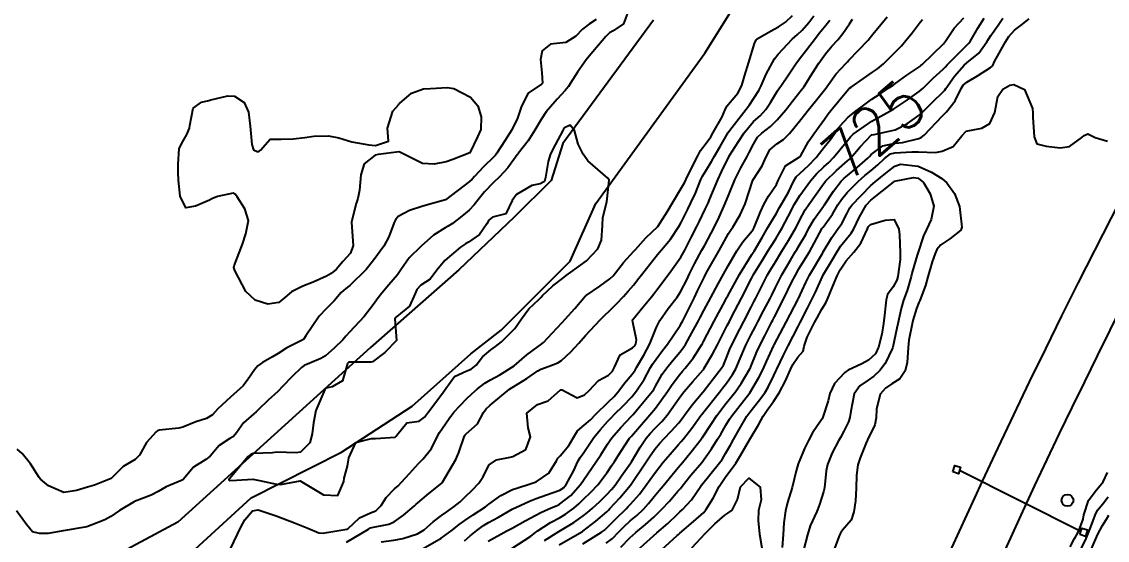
# Model space of a CAD drawing. Header units: metres. Extents: x 318500 to 325275, y 7408834 to 7428799.
# Drawn here: x 320161.3 to 320253.2, y 7414180 to 7414224 of the extents above; entities that cross this region are included whole.
import ezdxf
from ezdxf.enums import TextEntityAlignment as Align

# ---------------------------------------------------------------- set-up
doc = ezdxf.new("R2010")
doc.units = ezdxf.units.M
doc.header["$MEASUREMENT"] = 0
for name, color, linetype in [('Cotas', 45, 'Continuous'), ('Curvas de Nivel 1m', 11, 'Continuous'), ('Curvas de Nivel 5m', 15, 'Continuous'), ('Hidrografia', 140, 'Continuous'), ('Linha Férrea', 20, 'Continuous'), ('Postes', 20, 'Continuous'), ('Pórticos', 45, 'Continuous')]:
    doc.layers.add(name, color=color, linetype=linetype)
doc.styles.add('Style-STANDARD', font='STANDARD.shx')

msp = doc.modelspace()

# ---------------------------------------------------------------- linework, layer by layer
at = {"layer": 'Curvas de Nivel 1m', "flags": 128}
for points, elevation in [([(320212.618, 7414224.668), (320212.278, 7414223.789), (320211.387, 7414223.172), (320211.07, 7414222.999), (320210.756, 7414222.689), (320209.363, 7414221.038), (320209.098, 7414220.714), (320208.382, 7414219.687), (320207.786, 7414218.733), (320207.601, 7414218.461), (320207.321, 7414218.138), (320206.655, 7414217.401), (320206.08, 7414216.752), (320205.727, 7414216.324), (320205.289, 7414215.669), (320204.769, 7414214.768), (320204.183, 7414213.86), (320203.337, 7414212.789), (320203.299, 7414212.74), (320203.248, 7414212.665), (320202.467, 7414211.566), (320201.76, 7414210.812), (320201.215, 7414210.299), (320200.493, 7414209.542), (320199.917, 7414208.833), (320199.61, 7414208.42), (320199.187, 7414207.966), (320198.57, 7414207.458), (320197.772, 7414206.861), (320197.418, 7414206.614), (320197.164, 7414206.476), (320196.165, 7414205.874), (320195.141, 7414204.937), (320195.122, 7414204.919), (320195.102, 7414204.9), (320194.108, 7414203.932), (320193.398, 7414202.917), (320193.292, 7414202.744), (320193.114, 7414202.505), (320192.381, 7414201.65), (320191.792, 7414200.939), (320191.489, 7414200.539), (320191.075, 7414199.943), (320190.295, 7414198.961), (320189.047, 7414197.642), (320188.741, 7414197.285), (320188.485, 7414196.986), (320187.753, 7414196.269), (320187.02, 7414195.64), (320186.623, 7414195.399), (320185.709, 7414195.02), (320185.227, 7414194.806), (320185.004, 7414194.654), (320184.179, 7414193.856), (320183.419, 7414193.053), (320182.976, 7414192.611), (320182.168, 7414191.868), (320181.355, 7414191.076), (320181.157, 7414190.878), (320180.955, 7414190.714), (320180.078, 7414189.958), (320179.485, 7414189.102), (320179.23, 7414188.801), (320178.923, 7414188.611), (320178.018, 7414188.019), (320177.247, 7414187.135), (320176.897, 7414186.847), (320175.843, 7414186.198), (320174.962, 7414185.159), (320174.927, 7414185.111), (320174.879, 7414185.09), (320173.532, 7414184.518), (320172.864, 7414184.129), (320172.246, 7414183.813), (320170.851, 7414183.276), (320170.813, 7414183.258), (320170.749, 7414183.221), (320169.561, 7414182.511), (320168.832, 7414182.008), (320168.337, 7414181.738), (320167.187, 7414181.264), (320166.819, 7414181.137), (320166.651, 7414181.105), (320164.815, 7414180.789), (320163.54, 7414180.585), (320162.812, 7414180.557), (320162.208, 7414180.724), (320161.702, 7414181.337), (320160.837, 7414182.481)], 718), ([(320209.952, 7414224.151), (320209.396, 7414223.776), (320208.795, 7414223.313), (320208.24, 7414222.727), (320207.374, 7414222.182), (320206.085, 7414222.041), (320205.367, 7414221.491), (320205.245, 7414220.762), (320205.343, 7414219.613), (320205.4, 7414218.759), (320205.38, 7414218.708), (320205.329, 7414218.672), (320204.195, 7414217.899), (320203.634, 7414216.785), (320203.29, 7414215.771), (320202.802, 7414214.797), (320202.203, 7414213.868), (320201.546, 7414212.816), (320201.423, 7414212.642), (320201.245, 7414212.46), (320200.395, 7414211.666), (320199.636, 7414210.836), (320199.443, 7414210.613), (320199.216, 7414210.398), (320197.2, 7414208.87), (320195.659, 7414208.427), (320195.191, 7414208.283), (320194.138, 7414207.959), (320193.178, 7414207.433), (320192.949, 7414207.148), (320192.852, 7414206.925), (320192.376, 7414205.708), (320191.958, 7414204.938), (320191.128, 7414203.767), (320190.47, 7414202.96), (320189.099, 7414201.601), (320188.747, 7414201.331), (320188.345, 7414200.987), (320187.767, 7414200.305), (320187.069, 7414199.612), (320186.501, 7414199.008), (320185.351, 7414197.334), (320185.149, 7414197.028), (320185.086, 7414196.983), (320185.039, 7414196.963), (320183.76, 7414196.318), (320183.021, 7414195.825), (320182.545, 7414195.537), (320181.676, 7414195.073), (320181.302, 7414194.78), (320181.001, 7414194.458), (320180.449, 7414193.627), (320180.048, 7414193.094), (320178.97, 7414192.117), (320177.899, 7414191.126), (320177.448, 7414190.637), (320176.948, 7414190.32), (320176.044, 7414190.049), (320174.937, 7414189.595), (320174.605, 7414189.495), (320172.932, 7414189.335), (320172.823, 7414189.301), (320172.678, 7414189.194), (320171.848, 7414188.274), (320171.259, 7414187.215), (320170.896, 7414186.839), (320169.881, 7414186.239), (320168.88, 7414185.24), (320167.471, 7414184.661), (320166.868, 7414184.495), (320165.934, 7414184.214), (320164.861, 7414184.043), (320163.573, 7414184.609), (320162.878, 7414185.169), (320162.768, 7414185.322), (320162.044, 7414186.486), (320161.329, 7414187.344), (320160.906, 7414187.725)], 719), ([(320178.967, 7414179.273), (320179.844, 7414181.095), (320180.198, 7414181.721), (320180.841, 7414182.5), (320181.333, 7414182.585), (320182.835, 7414182.075), (320184.399, 7414181.464), (320184.824, 7414181.3), (320185.521, 7414181.019), (320186.45, 7414180.639), (320186.816, 7414180.594), (320187.151, 7414180.663), (320188.819, 7414180.925), (320188.927, 7414180.978), (320189.911, 7414181.886), (320190.84, 7414182.309), (320191.299, 7414182.487), (320191.748, 7414182.937), (320192.163, 7414183.628), (320192.871, 7414184.345), (320193.178, 7414184.614), (320193.465, 7414184.914), (320194.138, 7414185.657), (320194.896, 7414186.497), (320195.285, 7414186.894), (320196.007, 7414187.79), (320196.545, 7414188.876), (320196.684, 7414189.124), (320196.939, 7414189.5), (320197.493, 7414190.321), (320197.905, 7414190.856), (320198.971, 7414191.984), (320199.414, 7414192.398), (320199.894, 7414192.831), (320200.507, 7414193.305), (320200.992, 7414193.587), (320201.779, 7414194.028), (320203.01, 7414194.773), (320204.07, 7414195.728), (320205.035, 7414196.425), (320205.24, 7414196.555), (320205.477, 7414196.756), (320206.232, 7414197.564), (320207.057, 7414198.448), (320207.324, 7414198.736), (320208.142, 7414199.656), (320209.057, 7414200.71), (320209.074, 7414200.726), (320209.09, 7414200.741), (320210.248, 7414201.547), (320211.112, 7414202.159), (320211.382, 7414202.411), (320211.598, 7414202.675), (320212.263, 7414203.534), (320213.138, 7414204.507), (320213.278, 7414204.658), (320214.171, 7414205.629), (320215.17, 7414206.609), (320215.955, 7414207.852), (320216.411, 7414208.612), (320217.213, 7414209.922), (320217.452, 7414210.363), (320217.564, 7414210.597), (320218.114, 7414211.714), (320218.549, 7414212.587), (320218.794, 7414213.048), (320219.266, 7414213.652), (320219.65, 7414214.199), (320219.871, 7414214.571), (320220.615, 7414215.882), (320220.913, 7414216.556), (320221.034, 7414216.824), (320221.309, 7414217.149), (320221.959, 7414217.902), (320222.288, 7414218.536), (320222.528, 7414219.346), (320222.883, 7414220.527), (320223.376, 7414222.098), (320223.492, 7414222.406), (320223.593, 7414222.518), (320224.732, 7414223.165), (320225.395, 7414223.526), (320225.976, 7414223.917), (320226.571, 7414224.483)], 718), ([(320188.809, 7414179.847), (320190.655, 7414180.952), (320190.753, 7414181.019), (320190.821, 7414181.047), (320192.39, 7414181.363), (320192.829, 7414181.55), (320193.633, 7414182.117), (320194.563, 7414182.903), (320194.708, 7414183.045), (320194.854, 7414183.183), (320195.784, 7414183.968), (320196.879, 7414184.836), (320196.895, 7414184.854), (320196.912, 7414184.87), (320196.948, 7414184.936), (320198.075, 7414186.852), (320198.329, 7414187.428), (320198.807, 7414188.842), (320198.847, 7414188.925), (320198.933, 7414189.014), (320199.899, 7414189.877), (320200.395, 7414190.826), (320200.638, 7414191.148), (320200.966, 7414191.437), (320202.614, 7414192.795), (320202.832, 7414192.943), (320202.984, 7414193.028), (320204.07, 7414193.698), (320205.004, 7414194.372), (320205.255, 7414194.508), (320205.979, 7414194.75), (320206.709, 7414195.048), (320207.018, 7414195.243), (320207.796, 7414195.961), (320208.481, 7414196.718), (320209.046, 7414197.359), (320210.285, 7414198.692), (320210.673, 7414199.079), (320211.071, 7414199.442), (320211.696, 7414200.059), (320212.266, 7414200.668), (320212.656, 7414201.105), (320213.105, 7414201.631), (320213.563, 7414202.203), (320213.914, 7414202.648), (320215.136, 7414204.218), (320215.481, 7414204.625), (320216.235, 7414205.532), (320216.961, 7414206.603), (320217.04, 7414206.734), (320217.176, 7414206.993), (320217.71, 7414208.077), (320217.97, 7414208.592), (320218.371, 7414209.426), (320218.828, 7414210.584), (320218.954, 7414210.853), (320219.231, 7414211.301), (320219.719, 7414212.097), (320219.982, 7414212.569), (320220.441, 7414213.384), (320221.137, 7414214.552), (320221.282, 7414214.768), (320222.652, 7414216.53), (320222.93, 7414216.901), (320223.314, 7414217.474), (320223.722, 7414218.118), (320223.927, 7414218.514), (320224.354, 7414219.501), (320224.874, 7414220.505), (320225.059, 7414220.808), (320225.367, 7414221.21), (320226.548, 7414222.482), (320226.993, 7414222.869), (320227.391, 7414223.232), (320227.966, 7414223.897), (320228.386, 7414224.455)], 719), ([(320195.088, 7414179.181), (320196.813, 7414180.176), (320197.752, 7414180.856), (320198.346, 7414181.328), (320198.833, 7414181.675), (320199.529, 7414182.144), (320200.565, 7414182.823), (320200.727, 7414182.946), (320200.854, 7414183.061), (320201.865, 7414183.805), (320202.873, 7414184.298), (320203.234, 7414184.425), (320204.353, 7414184.768), (320204.882, 7414184.961), (320205.947, 7414185.692), (320206.582, 7414186.743), (320206.696, 7414186.949), (320206.906, 7414187.166), (320207.63, 7414188.018), (320208.033, 7414188.723), (320208.371, 7414189.286), (320208.946, 7414189.744), (320209.458, 7414190.196), (320209.932, 7414190.695), (320210.97, 7414191.705), (320211.465, 7414192.186), (320211.882, 7414192.671), (320212.35, 7414193.306), (320213.001, 7414194.089), (320213.241, 7414194.422), (320213.377, 7414194.654), (320213.984, 7414195.687), (320214.493, 7414196.638), (320215.054, 7414198.049), (320215.338, 7414198.626), (320216.059, 7414199.632), (320216.81, 7414200.604), (320217.097, 7414201.051), (320217.626, 7414202.081), (320217.87, 7414202.593), (320218.288, 7414203.428), (320218.915, 7414204.582), (320218.996, 7414204.727), (320219.147, 7414205.02), (320219.692, 7414206.043), (320219.965, 7414206.568), (320220.365, 7414207.379), (320220.891, 7414208.555), (320221.208, 7414209.355), (320221.698, 7414210.543), (320222.211, 7414211.559), (320222.743, 7414212.528), (320222.921, 7414212.859), (320223.266, 7414213.575), (320223.623, 7414214.168), (320223.993, 7414214.513), (320224.724, 7414215.067), (320225.291, 7414215.628), (320226.011, 7414216.489), (320226.578, 7414217.214), (320227.325, 7414218.155), (320227.468, 7414218.327), (320227.569, 7414218.466), (320228.251, 7414219.552), (320228.817, 7414220.448), (320229.368, 7414221.224), (320229.921, 7414221.888), (320230.419, 7414222.43), (320230.854, 7414222.959), (320231.4, 7414223.778), (320231.66, 7414224.163)], 721), ([(320198.811, 7414179.962), (320199.291, 7414180.36), (320199.857, 7414180.83), (320200.407, 7414181.244), (320200.83, 7414181.499), (320201.69, 7414181.954), (320202.848, 7414182.629), (320202.951, 7414182.686), (320203.157, 7414182.785), (320204.313, 7414183.314), (320204.862, 7414183.534), (320205.756, 7414183.861), (320206.873, 7414184.241), (320207.178, 7414184.433), (320207.424, 7414184.732), (320208.03, 7414185.861), (320208.429, 7414186.717), (320208.604, 7414187.015), (320208.911, 7414187.447), (320209.415, 7414188.211), (320209.758, 7414188.698), (320210.284, 7414189.345), (320210.951, 7414190.085), (320211.238, 7414190.395), (320211.506, 7414190.675), (320212.239, 7414191.396), (320212.975, 7414192.161), (320213.377, 7414192.654), (320214.016, 7414193.624), (320214.564, 7414194.637), (320214.728, 7414194.92), (320215.021, 7414195.348), (320215.584, 7414196.07), (320215.997, 7414196.616), (320217.056, 7414198.201), (320217.207, 7414198.45), (320217.284, 7414198.598), (320217.873, 7414199.797), (320218.276, 7414200.588), (320218.545, 7414201.138), (320219.116, 7414202.331), (320219.244, 7414202.578), (320219.391, 7414202.845), (320220.37, 7414204.562), (320220.646, 7414205.059), (320221.162, 7414205.995), (320221.378, 7414206.335), (320221.523, 7414206.545), (320222.146, 7414207.576), (320222.575, 7414208.529), (320223.22, 7414210.52), (320224.014, 7414211.736), (320224.343, 7414212.509), (320224.674, 7414213.091), (320225.266, 7414213.597), (320225.807, 7414213.957), (320226.338, 7414214.484), (320227.292, 7414215.654), (320227.921, 7414216.461), (320228.531, 7414217.232), (320229.327, 7414218.215), (320229.427, 7414218.341), (320229.499, 7414218.438), (320230.266, 7414219.511), (320231.104, 7414220.423), (320231.228, 7414220.554), (320231.363, 7414220.702), (320232.979, 7414222.396), (320233.163, 7414222.614), (320233.388, 7414222.902), (320234.065, 7414223.715), (320234.599, 7414224.372)], 722), ([(320200.811, 7414179.907), (320202.388, 7414180.796), (320202.67, 7414180.944), (320202.824, 7414181.028), (320203.949, 7414181.658), (320204.841, 7414182.13), (320205.257, 7414182.342), (320206.136, 7414182.747), (320206.642, 7414182.954), (320206.855, 7414183.064), (320207.799, 7414183.793), (320208.612, 7414184.714), (320208.884, 7414185.095), (320209.991, 7414186.694), (320210.357, 7414187.239), (320210.922, 7414188.148), (320211.124, 7414188.481), (320211.268, 7414188.677), (320212.051, 7414189.561), (320212.958, 7414190.53), (320213.022, 7414190.596), (320213.072, 7414190.658), (320213.607, 7414191.291), (320214.729, 7414192.634), (320214.832, 7414192.782), (320214.987, 7414193.07), (320215.555, 7414194.068), (320215.943, 7414194.616), (320216.419, 7414195.209), (320217.03, 7414195.943), (320217.321, 7414196.312), (320217.513, 7414196.595), (320218.068, 7414197.571), (320218.607, 7414198.585), (320218.76, 7414198.887), (320219.074, 7414199.488), (320219.651, 7414200.572), (320220.289, 7414201.743), (320220.73, 7414202.556), (320221.127, 7414203.265), (320221.863, 7414204.539), (320222.379, 7414205.305), (320223.166, 7414206.233), (320223.287, 7414206.4), (320223.346, 7414206.518), (320223.868, 7414207.835), (320224.182, 7414208.51), (320224.537, 7414209.176), (320225.217, 7414210.154), (320225.376, 7414210.498), (320225.978, 7414211.75), (320227.138, 7414212.472), (320227.216, 7414212.505), (320227.251, 7414212.551), (320227.929, 7414213.801), (320228.39, 7414214.453), (320229.292, 7414215.689), (320229.597, 7414216.137), (320229.82, 7414216.435), (320230.496, 7414217.244), (320231.327, 7414218.237), (320231.423, 7414218.324), (320231.555, 7414218.417), (320232.599, 7414219.144), (320233.349, 7414219.672), (320233.768, 7414219.97), (320234.282, 7414220.376), (320235.371, 7414221.452), (320235.807, 7414221.924), (320236.191, 7414222.352), (320236.723, 7414223.014), (320237.404, 7414223.923), (320237.59, 7414224.154)], 723), ([(320202.805, 7414179.313), (320204.405, 7414180.355), (320204.819, 7414180.66), (320204.877, 7414180.702), (320204.962, 7414180.759), (320206.072, 7414181.507), (320206.838, 7414181.91), (320207.366, 7414182.209), (320208.07, 7414182.722), (320208.494, 7414183.077), (320208.861, 7414183.442), (320209.498, 7414184.073), (320210.099, 7414184.692), (320210.891, 7414185.732), (320211.264, 7414186.309), (320211.499, 7414186.674), (320212.046, 7414187.535), (320212.787, 7414188.661), (320212.85, 7414188.742), (320212.933, 7414188.834), (320213.78, 7414189.815), (320214.509, 7414190.637), (320214.966, 7414191.189), (320215.986, 7414192.615), (320216.39, 7414193.208), (320217.001, 7414194.03), (320217.262, 7414194.341), (320217.485, 7414194.595), (320218.163, 7414195.448), (320218.899, 7414196.581), (320218.951, 7414196.671), (320219.043, 7414196.846), (320219.943, 7414198.567), (320220.898, 7414200.364), (320220.997, 7414200.551), (320221.093, 7414200.726), (320222.096, 7414202.535), (320223.137, 7414204.209), (320223.256, 7414204.401), (320223.33, 7414204.518), (320224.019, 7414205.65), (320224.505, 7414206.507), (320224.74, 7414206.941), (320225.188, 7414207.678), (320225.492, 7414208.199), (320225.654, 7414208.493), (320226.233, 7414209.507), (320226.707, 7414210.478), (320226.9, 7414210.799), (320227.229, 7414211.103), (320227.942, 7414211.757), (320228.583, 7414212.45), (320228.878, 7414212.824), (320229.263, 7414213.312), (320229.768, 7414213.939), (320230.117, 7414214.432), (320230.6, 7414215.114), (320231.294, 7414215.866), (320231.97, 7414216.41), (320232.733, 7414216.975), (320233.315, 7414217.382), (320233.915, 7414217.787), (320234.803, 7414218.368), (320235.117, 7414218.58), (320235.336, 7414218.74), (320236.275, 7414219.422), (320237.357, 7414220.162), (320237.455, 7414220.242), (320237.561, 7414220.337), (320239.378, 7414222.087), (320239.554, 7414222.307), (320240.288, 7414223.405), (320241.097, 7414224.285)], 724), ([(320206.809, 7414179.613), (320208.741, 7414180.711), (320208.791, 7414180.74), (320208.821, 7414180.762), (320209.915, 7414181.613), (320210.846, 7414182.41), (320210.985, 7414182.542), (320211.119, 7414182.677), (320211.951, 7414183.581), (320212.865, 7414184.66), (320214.181, 7414186.641), (320214.465, 7414187.078), (320214.916, 7414187.714), (320215.331, 7414188.217), (320215.707, 7414188.618), (320216.312, 7414189.237), (320216.95, 7414189.956), (320217.24, 7414190.313), (320217.441, 7414190.595), (320218.078, 7414191.48), (320218.98, 7414192.545), (320219.009, 7414192.58), (320219.87, 7414193.694), (320220.55, 7414194.557), (320220.726, 7414194.843), (320221.025, 7414195.534), (320221.31, 7414196.271), (320221.432, 7414196.544), (320221.818, 7414197.309), (320222.448, 7414198.529), (320223.078, 7414199.75), (320223.343, 7414200.26), (320223.474, 7414200.516), (320224.018, 7414201.599), (320224.476, 7414202.506), (320224.706, 7414202.922), (320225.131, 7414203.604), (320225.677, 7414204.492), (320226.233, 7414205.405), (320226.857, 7414206.475), (320226.968, 7414206.678), (320227.18, 7414207.105), (320227.658, 7414207.998), (320227.958, 7414208.459), (320229.218, 7414210.222), (320229.309, 7414210.349), (320229.382, 7414210.438), (320230.319, 7414211.344), (320231.246, 7414212.159), (320231.388, 7414212.278), (320231.528, 7414212.416), (320232.324, 7414213.344), (320233.28, 7414214.358), (320233.301, 7414214.369), (320233.504, 7414214.387), (320235.284, 7414214.788), (320236.321, 7414215.318), (320237.297, 7414216.03), (320237.644, 7414216.335), (320238.48, 7414217.155), (320239.325, 7414217.975), (320239.476, 7414218.159), (320239.572, 7414218.306), (320240.312, 7414219.329), (320241.135, 7414220.283), (320241.362, 7414220.475), (320242.356, 7414221.284), (320243.054, 7414222.263), (320243.174, 7414222.471), (320243.388, 7414222.788), (320243.994, 7414223.658), (320244.411, 7414224.245)], 726), ([(320208.81, 7414179.697), (320210.413, 7414180.686), (320210.649, 7414180.856), (320210.825, 7414181.014), (320211.659, 7414181.85), (320212.486, 7414182.664), (320212.665, 7414182.85), (320212.856, 7414183.062), (320213.61, 7414183.908), (320214.17, 7414184.641), (320214.89, 7414185.669), (320215.629, 7414186.619), (320216.215, 7414187.306), (320216.923, 7414188.103), (320217.152, 7414188.372), (320217.338, 7414188.596), (320218.046, 7414189.487), (320218.831, 7414190.581), (320218.888, 7414190.653), (320218.962, 7414190.752), (320220.398, 7414192.559), (320220.658, 7414192.882), (320220.991, 7414193.311), (320221.508, 7414194.037), (320221.783, 7414194.538), (320222.147, 7414195.409), (320222.629, 7414196.526), (320223.049, 7414197.377), (320223.446, 7414198.127), (320223.647, 7414198.514), (320224.133, 7414199.451), (320224.679, 7414200.504), (320224.817, 7414200.78), (320225.103, 7414201.38), (320225.668, 7414202.492), (320226.405, 7414203.754), (320226.847, 7414204.474), (320226.96, 7414204.656), (320227.148, 7414204.98), (320227.698, 7414205.926), (320227.979, 7414206.458), (320228.417, 7414207.216), (320229.198, 7414208.319), (320229.25, 7414208.388), (320229.28, 7414208.439), (320230.043, 7414209.6), (320230.708, 7414210.425), (320230.961, 7414210.685), (320231.227, 7414210.914), (320232.049, 7414211.597), (320232.965, 7414212.394), (320233.109, 7414212.536), (320233.255, 7414212.702), (320234.222, 7414213.42), (320235.269, 7414213.646), (320235.901, 7414213.723), (320237.276, 7414214.062), (320237.484, 7414214.129), (320237.73, 7414214.333), (320239.297, 7414215.978), (320239.622, 7414216.305), (320240.352, 7414217.257), (320240.864, 7414218.287), (320241.039, 7414218.58), (320241.338, 7414218.844), (320242.247, 7414219.37), (320243.357, 7414220.088), (320243.457, 7414220.161), (320243.538, 7414220.257), (320243.687, 7414220.579), (320244.62, 7414222.241), (320244.916, 7414222.708), (320245.395, 7414223.242), (320245.96, 7414223.663), (320246.641, 7414224.212)], 727), ([(320210.811, 7414179.74), (320211.344, 7414180.145), (320211.855, 7414180.67), (320212.324, 7414181.169), (320212.835, 7414181.633), (320213.389, 7414182.105), (320213.962, 7414182.643), (320214.382, 7414183.112), (320214.866, 7414183.71), (320215.285, 7414184.213), (320215.63, 7414184.619), (320216.896, 7414186.162), (320217.094, 7414186.402), (320217.262, 7414186.596), (320218.01, 7414187.493), (320218.857, 7414188.581), (320218.888, 7414188.624), (320218.932, 7414188.683), (320219.684, 7414189.834), (320220.172, 7414190.562), (320220.971, 7414191.606), (320221.714, 7414192.539), (320222.235, 7414193.288), (320222.964, 7414194.521), (320222.976, 7414194.555), (320223.012, 7414194.635), (320223.564, 7414195.983), (320223.807, 7414196.512), (320224.229, 7414197.327), (320224.844, 7414198.502), (320224.918, 7414198.646), (320225.066, 7414198.93), (320225.858, 7414200.488), (320226.534, 7414201.901), (320226.823, 7414202.474), (320227.125, 7414203), (320228.015, 7414204.457), (320228.426, 7414205.175), (320229.104, 7414206.441), (320229.126, 7414206.485), (320229.172, 7414206.545), (320229.972, 7414207.649), (320230.431, 7414208.428), (320230.733, 7414208.896), (320231.211, 7414209.473), (320232.143, 7414210.406), (320232.712, 7414210.913), (320233.234, 7414211.343), (320233.799, 7414211.824), (320234.374, 7414212.373), (320234.869, 7414212.753), (320235.257, 7414212.844), (320236.679, 7414212.925), (320237.259, 7414212.922), (320238.697, 7414212.88), (320239.26, 7414212.98), (320240.178, 7414213.385), (320240.919, 7414214.285), (320241.284, 7414214.672), (320242.614, 7414214.939), (320243.291, 7414215.316), (320243.734, 7414216.253), (320243.966, 7414217.605), (320244.395, 7414218.244), (320245.001, 7414218.569), (320245.336, 7414218.64), (320246.245, 7414218.216), (320246.914, 7414216.597), (320246.941, 7414216.205), (320246.943, 7414215.852), (320247.058, 7414214.203), (320247.271, 7414213.603), (320248.056, 7414213.404), (320249.266, 7414213.268), (320250.052, 7414213.385), (320251.1, 7414214.153), (320251.281, 7414214.296), (320251.59, 7414214.453), (320252.209, 7414214.136), (320253.276, 7414213.831)], 728), ([(320212.049, 7414179.426), (320212.815, 7414180.199), (320213.304, 7414180.653), (320214.139, 7414181.332), (320214.84, 7414181.957), (320215.188, 7414182.282), (320215.524, 7414182.62), (320216.149, 7414183.322), (320216.873, 7414184.146), (320217.083, 7414184.392), (320217.248, 7414184.596), (320217.976, 7414185.502), (320218.9, 7414186.58), (320219.729, 7414187.757), (320220.239, 7414188.56), (320220.499, 7414188.994), (320220.948, 7414189.748), (320221.243, 7414190.258), (320221.434, 7414190.543), (320222.98, 7414192.492), (320223.731, 7414193.781), (320224.099, 7414194.509), (320224.381, 7414195.145), (320225.007, 7414196.5), (320225.016, 7414196.525), (320225.041, 7414196.565), (320226.042, 7414198.485), (320227.068, 7414200.448), (320227.078, 7414200.47), (320227.09, 7414200.495), (320227.71, 7414201.862), (320228.015, 7414202.457), (320229.139, 7414204.36), (320229.17, 7414204.41), (320229.186, 7414204.44), (320229.914, 7414205.677), (320230.451, 7414206.427), (320230.749, 7414206.852), (320231.189, 7414207.67), (320231.442, 7414208.171), (320231.613, 7414208.414), (320233.217, 7414210.057), (320233.584, 7414210.385), (320234.478, 7414211.124), (320235.24, 7414211.716), (320235.717, 7414211.881), (320237.24, 7414211.698), (320238.351, 7414211.205), (320239.225, 7414210.662), (320239.641, 7414210.304), (320240.298, 7414209.38), (320240.731, 7414208.287), (320240.926, 7414206.532), (320240.835, 7414206.285), (320239.91, 7414205.547), (320239.151, 7414205.055), (320238.806, 7414204.654), (320238.662, 7414204.317), (320238.414, 7414203.602), (320238.043, 7414202.326), (320237.858, 7414201.58), (320237.365, 7414200.336), (320237.274, 7414200.15), (320237.08, 7414199.648), (320236.783, 7414198.624), (320236.722, 7414198.343), (320236.446, 7414196.946), (320236.383, 7414196.347), (320236.295, 7414195.073), (320236.12, 7414194.349), (320235.684, 7414193.669), (320234.994, 7414193.262), (320234.454, 7414192.902), (320234.011, 7414192.375), (320233.687, 7414191.099), (320233.658, 7414190.38), (320233.547, 7414189.785), (320232.932, 7414188.501), (320232.896, 7414188.425), (320232.885, 7414188.391), (320232.311, 7414186.997), (320232.111, 7414186.402), (320231.998, 7414185.511), (320231.987, 7414184.403), (320231.929, 7414183.339), (320231.791, 7414182.406), (320231.54, 7414181.709), (320230.827, 7414180.856), (320230.646, 7414180.599), (320230.568, 7414180.423), (320230.086, 7414179.149)], 729), ([(320214.867, 7414178.629), (320216.818, 7414180.398), (320216.92, 7414180.498), (320217.031, 7414180.598), (320217.998, 7414181.423), (320218.844, 7414182.161), (320219.059, 7414182.365), (320219.234, 7414182.574), (320219.853, 7414183.578), (320220.384, 7414184.557), (320220.888, 7414185.31), (320221.782, 7414186.537), (320222.213, 7414187.227), (320222.93, 7414188.52), (320223.692, 7414189.769), (320224.104, 7414190.509), (320224.442, 7414191.029), (320224.973, 7414191.76), (320225.443, 7414192.493), (320225.98, 7414193.5), (320226.41, 7414194.479), (320226.598, 7414194.895), (320227.026, 7414195.513), (320227.475, 7414196.022), (320227.58, 7414196.462), (320227.815, 7414197.226), (320228.447, 7414198.449), (320228.657, 7414198.856), (320229.077, 7414199.596), (320229.393, 7414200.129), (320229.539, 7414200.436), (320229.993, 7414201.545), (320230.373, 7414202.427), (320230.627, 7414202.923), (320231.133, 7414203.69), (320231.765, 7414204.411), (320232.377, 7414205.176), (320232.937, 7414206.393), (320233.005, 7414206.56), (320233.175, 7414206.751), (320234.423, 7414207.129), (320235.183, 7414207.202), (320235.587, 7414206.356), (320235.638, 7414205.88), (320235.715, 7414204.354), (320235.688, 7414203.801), (320235.508, 7414202.356), (320235.428, 7414202.044), (320235.107, 7414201.469), (320234.641, 7414200.822), (320234.524, 7414200.368), (320234.363, 7414199.079), (320234.283, 7414198.372), (320234.141, 7414197.464), (320233.876, 7414196.377), (320233.603, 7414195.809), (320233.023, 7414195.261), (320232.461, 7414194.956), (320231.284, 7414194.416), (320231.115, 7414194.312), (320231.007, 7414194.227), (320230.129, 7414193.293), (320229.755, 7414192.432), (320229.603, 7414191.805), (320229.163, 7414190.438), (320229.094, 7414190.302), (320228.955, 7414190.089), (320228.287, 7414189.102), (320227.924, 7414188.455), (320227.604, 7414187.776), (320227.058, 7414186.468), (320226.894, 7414185.877), (320226.554, 7414184.475), (320226.153, 7414183.188), (320225.983, 7414182.483), (320225.851, 7414181.469), (320225.793, 7414180.485), (320225.707, 7414179.385)], 731), ([(320250.096, 7414179.444), (320250.479, 7414180.155), (320250.602, 7414180.375), (320250.83, 7414180.787), (320251.19, 7414181.799), (320251.272, 7414182.144), (320251.65, 7414183.357), (320252.223, 7414184.13), (320252.888, 7414184.945), (320253.276, 7414185.736)], 729), ([(320218.048, 7414179.347), (320218.816, 7414180.179), (320219.195, 7414180.574), (320220.013, 7414181.381), (320220.843, 7414182.111), (320221.11, 7414182.282), (320221.471, 7414182.541), (320221.932, 7414183.466), (320222.19, 7414184.53), (320222.888, 7414185.273), (320223.839, 7414184.51), (320223.939, 7414183.434), (320223.713, 7414182.511), (320223.677, 7414181.672), (320223.79, 7414180.51), (320223.974, 7414179.342)], 732), ([(320251.881, 7414179.204), (320252.278, 7414180.128), (320252.442, 7414180.509), (320252.837, 7414181.263), (320253.167, 7414181.795), (320253.379, 7414182.115)], 731)]:
    msp.add_lwpolyline(points, dxfattribs=dict(at, elevation=elevation))
at = {"layer": 'Curvas de Nivel 1m', "elevation": 717, "flags": 128}
msp.add_lwpolyline([(320208.102, 7414214.728), (320207.746, 7414215.194), (320207.282, 7414214.947), (320207.18, 7414214.842), (320207.124, 7414214.742), (320206.491, 7414213.518), (320206.075, 7414212.752), (320205.899, 7414212.095), (320205.656, 7414210.756), (320205.561, 7414210.412), (320205.214, 7414210.202), (320204.515, 7414210.073), (320203.205, 7414209.317), (320202.827, 7414208.796), (320202.312, 7414207.674), (320201.178, 7414207.38), (320200.866, 7414207.131), (320200.686, 7414206.825), (320200.071, 7414205.916), (320199.146, 7414205.26), (320198.875, 7414205.113), (320198.468, 7414204.85), (320197.128, 7414203.714), (320196.446, 7414202.88), (320195.879, 7414202.117), (320195.101, 7414201.614), (320194.754, 7414201.244), (320194.615, 7414200.905), (320194.148, 7414199.835), (320193.061, 7414198.976), (320193.03, 7414198.951), (320193.008, 7414198.921), (320192.901, 7414198.765), (320193.04, 7414196.92), (320192.053, 7414195.906), (320191.013, 7414195.126), (320190.862, 7414195.102), (320189.012, 7414195.082), (320188.94, 7414195.052), (320188.9, 7414194.981), (320188.452, 7414193.522), (320187.601, 7414192.994), (320187.091, 7414192.887), (320186.978, 7414192.764), (320186.218, 7414191.011), (320185.999, 7414189.96), (320185.886, 7414189.016), (320185.685, 7414188.252), (320184.906, 7414187.452), (320184.531, 7414187.41), (320182.906, 7414187.463), (320182.546, 7414187.423), (320180.904, 7414187.363), (320180.706, 7414187.28), (320180.478, 7414187.086), (320178.881, 7414185.212), (320178.827, 7414185.111), (320178.879, 7414185.071), (320178.919, 7414185.07), (320179.493, 7414185.101), (320180.881, 7414185.165), (320181.441, 7414185.074), (320182.876, 7414184.765), (320183.208, 7414184.722), (320184.88, 7414185.03), (320186.863, 7414183.86), (320188.071, 7414183.779), (320188.581, 7414184.983), (320188.6, 7414185.266), (320188.893, 7414186.285), (320189.014, 7414186.978), (320189.606, 7414188.284), (320190.925, 7414188.629), (320191.246, 7414188.624), (320192.927, 7414188.732), (320193.018, 7414188.83), (320193.059, 7414188.919), (320193.906, 7414189.95), (320194.948, 7414190.102), (320195.423, 7414190.423), (320195.76, 7414190.888), (320196.976, 7414192.498), (320197.212, 7414192.867), (320197.965, 7414193.886), (320199.003, 7414194.347), (320199.349, 7414194.492), (320199.783, 7414194.832), (320200.313, 7414195.535), (320201.03, 7414196.153), (320201.426, 7414196.422), (320201.93, 7414196.807), (320203.052, 7414197.96), (320203.614, 7414198.782), (320204.239, 7414199.606), (320205.085, 7414200.397), (320205.258, 7414200.587), (320205.4, 7414200.757), (320206.279, 7414201.572), (320207.112, 7414202.179), (320207.422, 7414202.429), (320207.813, 7414202.73), (320209.13, 7414203.671), (320210.101, 7414204.696), (320210.412, 7414205.43), (320210.494, 7414206.69), (320210.519, 7414207.351), (320210.867, 7414208.685), (320211.062, 7414210.526), (320210.943, 7414210.684), (320209.242, 7414212.161), (320208.838, 7414212.716), (320208.414, 7414213.572)], close=True, dxfattribs=at)
at = {"layer": 'Curvas de Nivel 5m', "flags": 128}
for points, elevation in [([(320191.749, 7414179.876), (320192.811, 7414179.998), (320193.582, 7414180.143), (320194.816, 7414180.543), (320195.392, 7414180.891), (320196.145, 7414181.566), (320196.838, 7414182.099), (320197.296, 7414182.41), (320197.935, 7414182.854), (320198.444, 7414183.258), (320198.863, 7414183.678), (320199.451, 7414184.255), (320200.018, 7414184.829), (320200.357, 7414185.353), (320200.896, 7414186.405), (320201.513, 7414186.811), (320202.663, 7414187.035), (320202.905, 7414187.092), (320204, 7414187.688), (320204.388, 7414188.768), (320204.182, 7414189.531), (320204.072, 7414190.773), (320204.968, 7414191.513), (320205.892, 7414191.829), (320206.92, 7414192.741), (320206.963, 7414192.757), (320206.98, 7414192.761), (320207.068, 7414192.739), (320208.328, 7414192.075), (320208.976, 7414192.318), (320209.366, 7414192.704), (320210.141, 7414193.545), (320211, 7414194.001), (320211.344, 7414194.337), (320211.504, 7414194.675), (320211.984, 7414195.712), (320213.035, 7414196.297), (320213.216, 7414196.479), (320213.307, 7414196.656), (320213.374, 7414196.986), (320213.058, 7414198.492), (320213.021, 7414198.66), (320213.033, 7414198.687), (320213.061, 7414198.723), (320213.935, 7414199.789), (320214.632, 7414200.637), (320214.834, 7414200.893), (320215.099, 7414201.23), (320216.143, 7414202.615), (320217.134, 7414203.994), (320217.355, 7414204.38), (320217.466, 7414204.597), (320218.029, 7414205.719), (320218.477, 7414206.587), (320218.708, 7414207.054), (320219.192, 7414208.061), (320219.361, 7414208.414), (320219.431, 7414208.577), (320219.57, 7414208.941), (320220.245, 7414210.565), (320220.565, 7414211.224), (320221.217, 7414212.55), (320221.226, 7414212.575), (320221.251, 7414212.607), (320222.019, 7414213.789), (320222.49, 7414214.532), (320223.29, 7414215.483), (320223.829, 7414215.98), (320224.316, 7414216.51), (320224.715, 7414217.1), (320225.324, 7414218.097), (320225.485, 7414218.341), (320225.596, 7414218.496), (320226.289, 7414219.543), (320226.931, 7414220.476), (320227.366, 7414221.057), (320228.447, 7414222.454), (320228.854, 7414222.982), (320229.398, 7414223.658), (320229.754, 7414224.087)], 720), ([(320205.581, 7414179.984), (320206.798, 7414180.74), (320208.056, 7414181.497), (320208.84, 7414182.055), (320209.204, 7414182.345), (320209.609, 7414182.699), (320210.252, 7414183.297), (320210.868, 7414183.875), (320211.264, 7414184.287), (320211.559, 7414184.673), (320212.09, 7414185.466), (320212.899, 7414186.574), (320212.956, 7414186.659), (320213.675, 7414187.893), (320214.188, 7414188.641), (320214.523, 7414189.049), (320214.943, 7414189.489), (320215.508, 7414190.065), (320215.969, 7414190.615), (320216.974, 7414192.038), (320217.208, 7414192.367), (320217.394, 7414192.596), (320218.133, 7414193.449), (320219.008, 7414194.448), (320219.066, 7414194.523), (320219.11, 7414194.579), (320219.813, 7414195.784), (320220.216, 7414196.562), (320221.056, 7414198.197), (320221.242, 7414198.547), (320221.422, 7414198.901), (320222.254, 7414200.533), (320223.115, 7414202.184), (320223.228, 7414202.409), (320223.289, 7414202.518), (320223.981, 7414203.662), (320224.505, 7414204.506), (320224.747, 7414204.903), (320225.156, 7414205.556), (320225.515, 7414206.145), (320225.715, 7414206.492), (320226.224, 7414207.445), (320226.763, 7414208.477), (320227.207, 7414209.215), (320228.105, 7414210.457), (320228.628, 7414211.05), (320229.238, 7414211.648), (320229.649, 7414212.031), (320230.05, 7414212.432), (320230.603, 7414213.084), (320231.273, 7414213.928), (320231.498, 7414214.196), (320231.725, 7414214.413), (320233.291, 7414215.529), (320234.83, 7414216.367), (320235.13, 7414216.535), (320235.304, 7414216.651), (320236.322, 7414217.342), (320237.325, 7414218.039), (320237.488, 7414218.177), (320237.648, 7414218.335), (320238.503, 7414219.162), (320239.354, 7414219.925), (320239.537, 7414220.128), (320239.696, 7414220.305), (320241.377, 7414221.992), (320241.522, 7414222.135), (320241.624, 7414222.278), (320242.267, 7414223.401), (320242.827, 7414224.266)], 725), ([(320212.881, 7414178.659), (320214.818, 7414180.382), (320215.101, 7414180.626), (320216.018, 7414181.426), (320216.844, 7414182.221), (320217.04, 7414182.405), (320217.254, 7414182.596), (320218.022, 7414183.429), (320218.816, 7414184.581), (320218.845, 7414184.615), (320218.881, 7414184.664), (320220.405, 7414186.557), (320220.613, 7414186.846), (320220.912, 7414187.351), (320221.346, 7414188.122), (320221.587, 7414188.54), (320222.078, 7414189.398), (320222.725, 7414190.524), (320222.963, 7414190.854), (320223.706, 7414191.779), (320224.229, 7414192.508), (320224.507, 7414192.985), (320225.002, 7414193.952), (320225.183, 7414194.322), (320225.264, 7414194.496), (320225.815, 7414195.702), (320226.203, 7414196.483), (320227.056, 7414198.118), (320227.241, 7414198.467), (320227.866, 7414199.671), (320228.254, 7414200.453), (320228.521, 7414201.026), (320229.119, 7414202.349), (320229.146, 7414202.413), (320229.162, 7414202.44), (320229.896, 7414203.669), (320230.336, 7414204.428), (320230.647, 7414204.926), (320231.157, 7414205.557), (320231.55, 7414206.028), (320231.766, 7414206.411), (320232.221, 7414207.368), (320232.81, 7414208.396), (320233.204, 7414208.832), (320235.129, 7414210.361), (320235.179, 7414210.403), (320235.221, 7414210.426), (320236.833, 7414210.737), (320237.225, 7414210.682), (320237.687, 7414210.333), (320238.246, 7414209.36), (320238.542, 7414208.32), (320238.33, 7414207.176), (320237.928, 7414206.329), (320237.691, 7414205.803), (320237.195, 7414204.339), (320237.138, 7414204.152), (320236.731, 7414202.737), (320236.633, 7414202.345), (320236.282, 7414201.168), (320235.986, 7414200.351), (320235.783, 7414199.649), (320235.511, 7414198.355), (320235.432, 7414197.981), (320235.071, 7414196.36), (320235.064, 7414196.335), (320235.039, 7414196.271), (320234.42, 7414194.968), (320233.966, 7414194.376), (320233.474, 7414193.912), (320232.998, 7414193.579), (320232.291, 7414193.1), (320231.809, 7414192.408), (320231.509, 7414190.955), (320231.442, 7414190.413), (320231.328, 7414190.04), (320230.943, 7414189.257), (320230.642, 7414188.715), (320230.475, 7414188.425), (320229.937, 7414187.408), (320229.547, 7414186.434), (320229.441, 7414185.888), (320229.291, 7414184.436), (320229.215, 7414184.097), (320228.859, 7414183.032), (320228.703, 7414182.591), (320228.639, 7414182.443), (320228.073, 7414181.21), (320227.841, 7414180.455), (320227.516, 7414179.168)], 730), ([(320250.807, 7414178.831), (320251.448, 7414180.141), (320251.838, 7414181.132), (320252.216, 7414182.13), (320252.423, 7414182.56), (320252.865, 7414183.09), (320253.318, 7414183.671)], 730)]:
    msp.add_lwpolyline(points, dxfattribs=dict(at, elevation=elevation))
at = {"layer": 'Curvas de Nivel 5m', "elevation": 720, "flags": 128}
msp.add_lwpolyline([(320197.882, 7414218.301), (320199.311, 7414217.551), (320199.921, 7414216.834), (320200.217, 7414215.904), (320200.186, 7414214.831), (320199.907, 7414214.197), (320199.25, 7414212.84), (320197.818, 7414212.284), (320197.238, 7414212.089), (320196.235, 7414211.885), (320195.235, 7414211.931), (320193.25, 7414212.92), (320191.496, 7414212.696), (320191.245, 7414212.634), (320190.292, 7414211.906), (320190.008, 7414210.968), (320189.917, 7414209.679), (320189.759, 7414208.972), (320189.634, 7414208.533), (320189.216, 7414206.979), (320189.216, 7414206.933), (320189.375, 7414204.976), (320189.133, 7414204.327), (320188.491, 7414203.621), (320187.966, 7414202.992), (320187.502, 7414202.608), (320187.111, 7414202.391), (320185.975, 7414201.889), (320185.098, 7414201.531), (320184.145, 7414201.044), (320183.571, 7414200.565), (320183.076, 7414200.144), (320182.142, 7414200.001), (320181.079, 7414200.353), (320180.263, 7414201.092), (320179.353, 7414202.87), (320179.264, 7414203.108), (320179.285, 7414203.271), (320179.988, 7414205.097), (320180.264, 7414205.982), (320180.511, 7414207.09), (320180.185, 7414208.095), (320179.547, 7414209.105), (320179.414, 7414209.319), (320179.203, 7414209.416), (320177.87, 7414209.13), (320177.404, 7414208.929), (320177.195, 7414208.823), (320176.016, 7414208.324), (320175.185, 7414208.173), (320174.715, 7414209.167), (320174.574, 7414210.53), (320174.555, 7414211.17), (320174.532, 7414211.869), (320174.64, 7414213.169), (320174.813, 7414213.61), (320175.269, 7414214.398), (320175.495, 7414214.94), (320175.524, 7414215.158), (320175.821, 7414216.628), (320176.509, 7414217.148), (320177.154, 7414217.29), (320177.303, 7414217.322), (320178.743, 7414217.684), (320179.308, 7414217.654), (320180.134, 7414217.097), (320180.496, 7414216.295), (320180.652, 7414215.089), (320180.786, 7414213.558), (320180.923, 7414213.085), (320181.248, 7414212.94), (320181.375, 7414212.952), (320181.528, 7414213.077), (320182.344, 7414213.989), (320183.264, 7414213.988), (320184.277, 7414214.032), (320185.267, 7414214.154), (320186.042, 7414214.245), (320187.269, 7414214.288), (320188.147, 7414214.111), (320189.262, 7414213.784), (320190.7, 7414213.517), (320191.258, 7414213.468), (320192.366, 7414213.83), (320192.262, 7414214.935), (320192.739, 7414216.373), (320193.199, 7414216.922), (320193.246, 7414216.975), (320193.302, 7414217.025), (320194.319, 7414217.906), (320195.32, 7414218.255), (320195.932, 7414218.28), (320197.323, 7414218.378)], close=True, dxfattribs=at)
at = {"layer": 'Hidrografia'}
for points in [[(320158.077, 7414170.342), (320170.549, 7414173.857), (320175.641, 7414178.943), (320180.733, 7414183.583), (320188.384, 7414187.479), (320194.367, 7414191.357), (320199.332, 7414195.807), (320201.896, 7414197.811), (320207.752, 7414203.659), (320209.916, 7414208.554), (320219.155, 7414221.3), (320223.165, 7414227.721)], [(320214.796, 7414224.093), (320207.135, 7414213.623), (320206.127, 7414210.502), (320203.002, 7414207.382), (320198.326, 7414202.927), (320190.846, 7414196.329), (320174.507, 7414181.528), (320169.045, 7414178.601), (320165.182, 7414173.983), (320160.179, 7414172.149)]]:
    msp.add_lwpolyline(points, dxfattribs=at)
at = {"layer": 'Linha Férrea'}
for points in [[(320243.121, 7412578.113, -0.022066), (320218.658, 7412665.024, -0.057292), (320208.419, 7412757.765, -0.015116), (320209.147, 7412809.731), (320212.999, 7412898.464), (320217.75, 7413022.223), (320218.868, 7413065.549, 0.002845), (320222.472, 7413170.398), (320223.919, 7413209.926, 0.002082), (320224.705, 7413276.661, 0.003632), (320228.062, 7413358.946, 0.007114), (320228.457, 7413437.225, 0.052007), (320207.388, 7413601.502), (320189.576, 7413674.05, -0.009688), (320173.972, 7413744.603, -0.038503), (320163.913, 7413836.791, -0.068065), (320181.512, 7414006.598, -0.018281), (320204.23, 7414088.365, -0.009006), (320223.393, 7414139.109, -0.076005), (320320.437, 7414311.999, -0.027328)], [(320242.602, 7412592.989, -0.039479), (320216.599, 7412699.687, -0.043029), (320212.659, 7412775.314, -0.005074), (320213.553, 7412813.867), (320216.907, 7412896.875), (320221.075, 7413002.371), (320228.419, 7413254.256, -0.010419), (320230.392, 7413317.782, 0.015269), (320232.714, 7413433.25, 0.053346), (320210.954, 7413604.021, -0.008287), (320181.836, 7413725.169, -0.048428), (320167.711, 7413850.7, -0.046719), (320177.501, 7413966.93, -0.025435), (320202.239, 7414068.044, -0.032111), (320214.5, 7414104.857, -0.012996), (320241.049, 7414171.317, -0.059467), (320320.452, 7414305.187)]]:
    msp.add_lwpolyline(points, format="xyb", dxfattribs=at)
at = {"layer": 'Postes'}
msp.add_circle((320249.874, 7414183.381), 0.5, dxfattribs=at)
at = {"layer": 'Pórticos'}
for points in [[(320240.171, 7414185.786), (320240.346, 7414186.336), (320240.821, 7414186.185), (320240.647, 7414185.635)], [(320250.912, 7414180.478), (320251.087, 7414181.028), (320251.563, 7414180.877), (320251.388, 7414180.327)]]:
    msp.add_lwpolyline(points, close=True, dxfattribs=at)
msp.add_lwpolyline([(320251, 7414180.753), (320240.734, 7414185.91)], dxfattribs=at)

# ---------------------------------------------------------------- texts
at = {"layer": 'Cotas', "style": 'Style-STANDARD'}
msp.add_text('725', height=4, rotation=41.06913, dxfattribs=at).set_placement((320233.468, 7414214.817, 725), align=Align.MIDDLE_CENTER)

doc.saveas('drawing.dxf')
